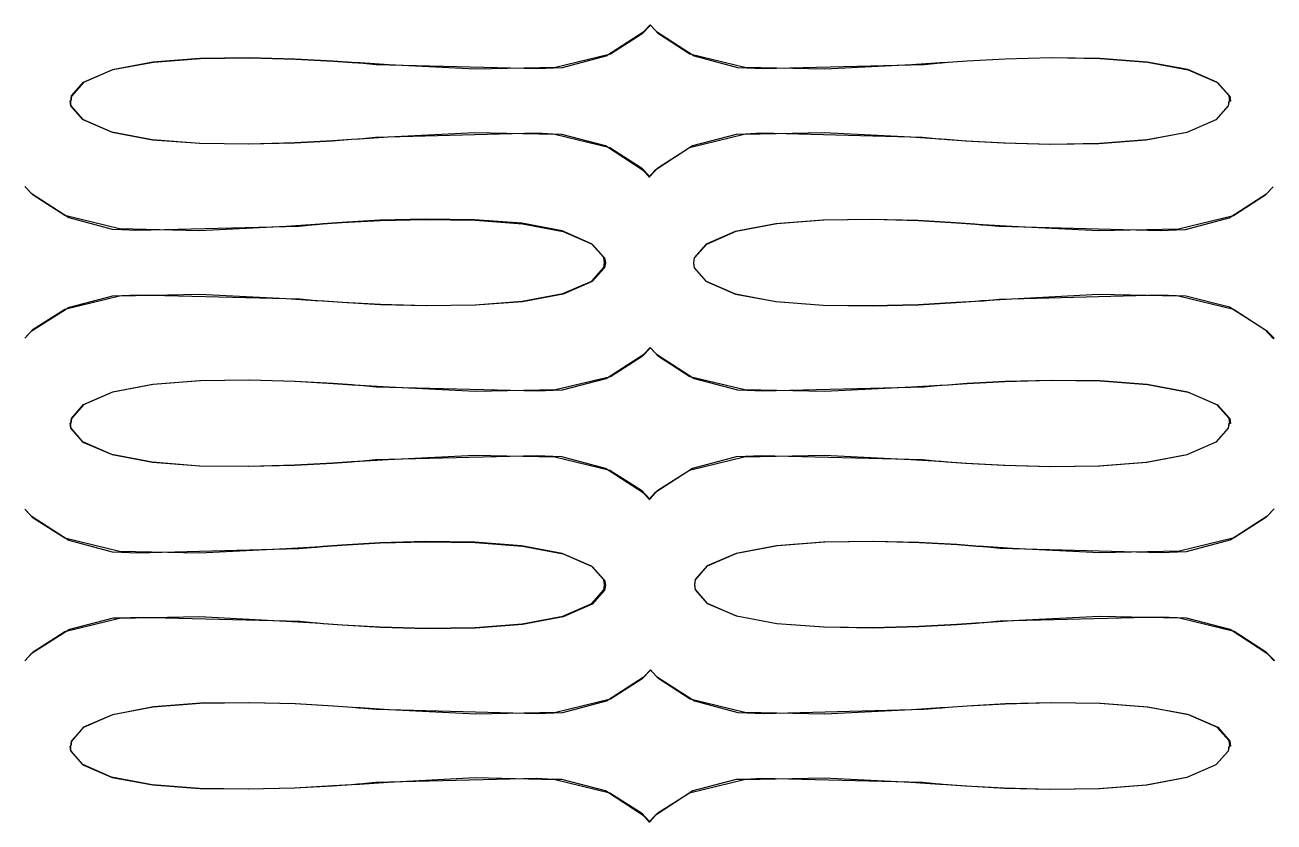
# Model space of a CAD drawing. Extents: x -8.7 to 71.7, y -3.2 to 84.
# Drawn here: x -8.68 to 7.39, y 41.47 to 51.73 of the extents above; entities that cross this region are included whole.
import ezdxf

# ---------------------------------------------------------------- set-up
doc = ezdxf.new("R2010")
doc.units = 0
doc.layers.get('0').update_dxf_attribs({"linetype": 'CONTINUOUS'})

msp = doc.modelspace()

# ---------------------------------------------------------------- linework, layer by layer
at = {"color": 1}
for p, q in [((-1.20303, 51.3306), (-0.71658, 51.6435)), ((-0.740008, 51.6132), (-1.14653, 51.3524)), ((-0.63252, 51.726), (-0.740008, 51.6132)), ((-0.71658, 51.6435), (-0.635275, 51.7289)), ((-0.635275, 51.7289), (-0.55397, 51.6435)), ((-0.527787, 51.6132), (-0.63252, 51.726)), ((-0.55397, 51.6435), (-0.068902, 51.3306)), ((-0.122645, 51.3524), (-0.527787, 51.6132)), ((-6.42719, 51.296), (-7.03351, 51.2491)), ((-7.02663, 51.2505), (-6.4189, 51.296)), ((-5.79603, 51.3059), (-6.42719, 51.296)), ((-6.4189, 51.296), (-5.78915, 51.3045)), ((-5.20485, 51.2907), (-5.79603, 51.3059)), ((-5.78915, 51.3045), (-5.19934, 51.2879)), ((-4.71428, 51.2643), (-5.20485, 51.2907)), ((-5.19934, 51.2879), (-4.71152, 51.2632)), ((-1.14653, 51.3524), (-1.85208, 51.1803)), ((-1.76113, 51.1817), (-1.20303, 51.3306)), ((0.581533, 51.1803), (-0.122645, 51.3524)), ((-0.068902, 51.3306), (0.490583, 51.1817)), ((3.19567, 51.2491), (3.44234, 51.2671)), ((3.44234, 51.2671), (3.93291, 51.2932)), ((3.93291, 51.2879), (3.44372, 51.2618)), ((3.93291, 51.2932), (4.52547, 51.3084)), ((4.52272, 51.3045), (3.93291, 51.2879)), ((5.15112, 51.296), (4.52272, 51.3045)), ((4.52547, 51.3084), (5.15662, 51.2988)), ((5.75881, 51.2505), (5.15112, 51.296)), ((5.15662, 51.2988), (5.76432, 51.2519)), ((-7.55442, 51.1514), (-7.92787, 50.9901)), ((-7.92508, 50.9916), (-7.54888, 51.1542)), ((-7.03351, 51.2491), (-7.55442, 51.1514)), ((-7.54888, 51.1542), (-7.02663, 51.2505)), ((-4.46899, 51.2466), (-4.71428, 51.2643)), ((-4.71152, 51.2632), (-4.46761, 51.2466)), ((-4.3863, 51.2396), (-4.46899, 51.2466)), ((-4.46761, 51.2466), (-4.3863, 51.241)), ((-4.3863, 51.241), (-4.36838, 51.241)), ((-4.36838, 51.2396), (-4.3863, 51.2396)), ((-4.36838, 51.241), (-4.16168, 51.2216)), ((-3.99768, 51.2163), (-4.36838, 51.2396)), ((-4.16168, 51.2216), (-2.08635, 51.1679)), ((-2.88148, 51.1598), (-3.99768, 51.2163)), ((-1.85208, 51.1803), (-2.88148, 51.1598)), ((-2.08635, 51.1679), (-1.87827, 51.1775)), ((-1.87827, 51.1775), (-1.76113, 51.1817)), ((0.490583, 51.1817), (0.609092, 51.1775)), ((1.61093, 51.1598), (0.581533, 51.1803)), ((0.609092, 51.1775), (0.815799, 51.1679)), ((0.815799, 51.1679), (2.88837, 51.2216)), ((2.72576, 51.2163), (1.61093, 51.1598)), ((3.09783, 51.2396), (2.72576, 51.2163)), ((2.88837, 51.2216), (3.09507, 51.241)), ((3.09507, 51.241), (3.11437, 51.241)), ((3.11988, 51.2396), (3.09783, 51.2396)), ((3.11437, 51.241), (3.19567, 51.2491)), ((3.1998, 51.2452), (3.11988, 51.2396)), ((3.44372, 51.2618), (3.1998, 51.2452)), ((6.2811, 51.1542), (5.75881, 51.2505)), ((5.76432, 51.2519), (6.28798, 51.1528)), ((6.65593, 50.9916), (6.2811, 51.1542)), ((6.28798, 51.1528), (6.66418, 50.9901)), ((-8.08221, 50.8152), (-7.92508, 50.9916)), ((-7.92787, 50.9901), (-8.08221, 50.8138)), ((6.8144, 50.8152), (6.65593, 50.9916)), ((6.66418, 50.9901), (6.82128, 50.8138)), ((-8.09046, 50.7488), (-8.08221, 50.8152)), ((-8.08221, 50.8138), (-8.09046, 50.7488)), ((6.82406, 50.7488), (6.8144, 50.8152)), ((6.82128, 50.8138), (6.83094, 50.7488)), ((-8.09046, 50.6885), (-8.09872, 50.7517)), ((-8.09872, 50.7517), (-8.09046, 50.6871)), ((-7.93612, 50.5121), (-8.09046, 50.6885)), ((-8.09046, 50.6871), (-7.93337, 50.5107)), ((6.80339, 50.6871), (6.64489, 50.5093)), ((6.64905, 50.5135), (6.80477, 50.6885)), ((6.81302, 50.7517), (6.80339, 50.6871)), ((6.80477, 50.6885), (6.81302, 50.7517)), ((6.83094, 50.7488), (6.82406, 50.7488)), ((-7.56267, 50.3495), (-7.93612, 50.5121)), ((-7.93337, 50.5107), (-7.55855, 50.3481)), ((6.64489, 50.5093), (6.26869, 50.3439)), ((6.2756, 50.3509), (6.64905, 50.5135)), ((-7.04176, 50.25), (-7.56267, 50.3495)), ((-7.55855, 50.3481), (-7.03626, 50.2514)), ((-2.09462, 50.3343), (-4.16994, 50.2804)), ((-4.00597, 50.2874), (-2.88975, 50.3439)), ((-2.88975, 50.3439), (-1.86035, 50.323)), ((-1.88654, 50.323), (-2.09462, 50.3343)), ((-1.7694, 50.3206), (-1.88654, 50.323)), ((-1.86035, 50.323), (-1.1548, 50.1509)), ((-1.20992, 50.1717), (-1.7694, 50.3206)), ((-0.129536, 50.1509), (0.574643, 50.323)), ((0.47129, 50.3206), (-0.088194, 50.1717)), ((0.589802, 50.323), (0.47129, 50.3206)), ((0.574643, 50.323), (1.60404, 50.3439)), ((0.796505, 50.3343), (0.589802, 50.323)), ((2.87045, 50.2804), (0.796505, 50.3343)), ((1.60404, 50.3439), (2.71887, 50.2874)), ((6.26869, 50.3439), (5.74643, 50.2461)), ((5.75469, 50.2528), (6.2756, 50.3509)), ((-6.43544, 50.2035), (-7.04176, 50.25)), ((-7.03626, 50.2514), (-6.42856, 50.2059)), ((-5.80429, 50.1936), (-6.43544, 50.2035)), ((-6.42856, 50.2059), (-5.79878, 50.1992)), ((-5.2131, 50.2087), (-5.80429, 50.1936)), ((-5.79878, 50.1992), (-5.20898, 50.2158)), ((-4.72253, 50.2348), (-5.2131, 50.2087)), ((-5.20898, 50.2158), (-4.71978, 50.2419)), ((-4.47724, 50.2528), (-4.72253, 50.2348)), ((-4.71978, 50.2419), (-4.47587, 50.2585)), ((-4.39455, 50.2599), (-4.47724, 50.2528)), ((-4.47587, 50.2585), (-4.39455, 50.2627)), ((-4.39455, 50.2627), (-4.37667, 50.2627)), ((-4.37667, 50.2599), (-4.39455, 50.2599)), ((-4.37667, 50.2627), (-4.00597, 50.2874)), ((-4.16994, 50.2804), (-4.37667, 50.2599)), ((-0.724849, 49.8574), (-1.20992, 50.1717)), ((-1.1548, 50.1509), (-0.748273, 49.8905)), ((-0.088194, 50.1717), (-0.573264, 49.8574)), ((-0.534681, 49.8905), (-0.129536, 50.1509)), ((2.71887, 50.2874), (3.09094, 50.2627)), ((3.07716, 50.2599), (2.87045, 50.2804)), ((3.09507, 50.2599), (3.07716, 50.2599)), ((3.09094, 50.2627), (3.10885, 50.2627)), ((3.17638, 50.2528), (3.09507, 50.2599)), ((3.10885, 50.2627), (3.19016, 50.2557)), ((3.42305, 50.2348), (3.17638, 50.2528)), ((3.19016, 50.2557), (3.43683, 50.2377)), ((3.91365, 50.2073), (3.42305, 50.2348)), ((3.43683, 50.2377), (3.9274, 50.2116)), ((4.50617, 50.1908), (3.91365, 50.2073)), ((3.9274, 50.2116), (4.51859, 50.1964)), ((5.13733, 50.1992), (4.50617, 50.1908)), ((4.51859, 50.1964), (5.14837, 50.2059)), ((5.74643, 50.2461), (5.13733, 50.1992)), ((5.14837, 50.2059), (5.75469, 50.2528)), ((-0.748273, 49.8905), (-0.640789, 49.7762)), ((-0.643544, 49.7706), (-0.724849, 49.8574)), ((-0.573264, 49.8574), (-0.653189, 49.7706)), ((-0.640789, 49.7762), (-0.534681, 49.8905)), ((-0.653189, 49.7706), (-0.643544, 49.7706)), ((-8.57278, 49.5363), (-8.6789, 49.6492)), ((-8.6789, 49.6492), (-8.59758, 49.5639)), ((-8.59758, 49.5639), (-8.11389, 49.2495)), ((-8.16762, 49.2746), (-8.57278, 49.5363)), ((6.8144, 49.2471), (7.30084, 49.561)), ((7.27467, 49.5335), (6.86954, 49.2732)), ((7.38216, 49.6464), (7.27467, 49.5335)), ((7.30084, 49.561), (7.38216, 49.6464)), ((-7.46206, 49.1024), (-8.16762, 49.2746)), ((-8.11389, 49.2495), (-7.55579, 49.0996)), ((-4.84794, 49.167), (-4.60266, 49.185)), ((-4.60266, 49.185), (-4.84657, 49.167)), ((-4.11346, 49.2139), (-4.60266, 49.185)), ((-4.60266, 49.185), (-4.11067, 49.2111)), ((-3.52364, 49.2305), (-4.11346, 49.2139)), ((-4.11067, 49.2111), (-3.51951, 49.2263)), ((-2.89526, 49.222), (-3.52364, 49.2305)), ((-3.51951, 49.2263), (-2.88699, 49.2167)), ((-2.28755, 49.1755), (-2.89526, 49.222)), ((-2.88699, 49.2167), (-2.27928, 49.1698)), ((1.58612, 49.2153), (0.979784, 49.1684)), ((0.993567, 49.1726), (1.5999, 49.2196)), ((2.21726, 49.2248), (1.58612, 49.2153)), ((1.5999, 49.2196), (2.22966, 49.2277)), ((2.80844, 49.2097), (2.21726, 49.2248)), ((2.22966, 49.2277), (2.81947, 49.2111)), ((3.29902, 49.1836), (2.80844, 49.2097)), ((2.81947, 49.2111), (3.30729, 49.1836)), ((3.54432, 49.1642), (3.29902, 49.1836)), ((3.30729, 49.1836), (3.5512, 49.1642)), ((6.86954, 49.2732), (6.16398, 49.0996)), ((6.25493, 49.0968), (6.8144, 49.2471)), ((-7.55579, 49.0996), (-7.43726, 49.0954)), ((-6.43269, 49.0802), (-7.46206, 49.1024)), ((-7.43726, 49.0954), (-7.23057, 49.0873)), ((-7.23057, 49.0873), (-5.15525, 49.1395)), ((-5.31647, 49.1352), (-6.43269, 49.0802)), ((-4.94439, 49.1589), (-5.31647, 49.1352)), ((-5.15525, 49.1395), (-4.94714, 49.1589)), ((-4.94714, 49.1589), (-4.92926, 49.1589)), ((-4.92647, 49.1589), (-4.94439, 49.1589)), ((-4.92926, 49.1589), (-4.84794, 49.167)), ((-4.84657, 49.167), (-4.92647, 49.1589)), ((-1.76527, 49.0774), (-2.28755, 49.1755)), ((-2.27928, 49.1698), (-1.75562, 49.0707)), ((-1.39044, 48.9133), (-1.76527, 49.0774)), ((-1.75562, 49.0707), (-1.37942, 48.9081)), ((0.458886, 49.0707), (0.085439, 48.9081)), ((0.095085, 48.9081), (0.469911, 49.0732)), ((0.979784, 49.1684), (0.458886, 49.0707)), ((0.469911, 49.0732), (0.993567, 49.1726)), ((3.62701, 49.1575), (3.54432, 49.1642)), ((3.5512, 49.1642), (3.63252, 49.1575)), ((3.64628, 49.1575), (3.62701, 49.1575)), ((3.63252, 49.1575), (3.65181, 49.1575)), ((4.01697, 49.1338), (3.64628, 49.1575)), ((3.65181, 49.1575), (3.85713, 49.1381)), ((3.85713, 49.1381), (5.9297, 49.0844)), ((5.13457, 49.0788), (4.01697, 49.1338)), ((6.16398, 49.0996), (5.13457, 49.0788)), ((5.9297, 49.0844), (6.13777, 49.0926)), ((6.13777, 49.0926), (6.25493, 49.0968)), ((-1.23197, 48.7355), (-1.39044, 48.9133)), ((-1.37942, 48.9081), (-1.22094, 48.7317)), ((0.085439, 48.9081), (-0.068902, 48.7317)), ((-0.06339, 48.7303), (0.095085, 48.9081)), ((-1.22232, 48.6696), (-1.23197, 48.7355)), ((-1.22094, 48.7317), (-1.21129, 48.6668)), ((-0.068902, 48.7317), (-0.07717, 48.6668)), ((-0.071658, 48.6639), (-0.06339, 48.7303)), ((-1.38631, 48.4311), (-1.23059, 48.6061)), ((-1.22094, 48.6022), (-1.37942, 48.4258)), ((-1.23059, 48.6061), (-1.22232, 48.6696)), ((-1.21129, 48.6668), (-1.22094, 48.6022)), ((-0.07717, 48.6668), (-0.068902, 48.6022)), ((-0.06339, 48.6008), (-0.071658, 48.6639)), ((-0.068902, 48.6022), (0.088194, 48.4258)), ((0.089572, 48.4258), (-0.06339, 48.6008)), ((-1.75975, 48.2699), (-1.38631, 48.4311)), ((-1.37942, 48.4258), (-1.75424, 48.2632)), ((0.088194, 48.4258), (0.463021, 48.2646)), ((0.463021, 48.2632), (0.089572, 48.4258)), ((-8.16762, 48.0716), (-7.46206, 48.2438)), ((-7.55304, 48.2395), (-8.11114, 48.0935)), ((-7.43451, 48.241), (-7.55304, 48.2395)), ((-7.46206, 48.2438), (-6.43269, 48.2646)), ((-7.22644, 48.2519), (-7.43451, 48.241)), ((-5.14283, 48.1983), (-7.22644, 48.2519)), ((-6.43269, 48.2646), (-5.31647, 48.2078)), ((-2.28065, 48.1722), (-1.75975, 48.2699)), ((-1.75424, 48.2632), (-2.2779, 48.1665)), ((0.463021, 48.2646), (0.985298, 48.1679)), ((0.983918, 48.1651), (0.463021, 48.2632)), ((5.9297, 48.2505), (3.85713, 48.1954)), ((4.01697, 48.2053), (5.13457, 48.2618)), ((5.13457, 48.2618), (6.16398, 48.241)), ((6.13777, 48.241), (5.9297, 48.2505)), ((6.2563, 48.2395), (6.13777, 48.241)), ((6.16398, 48.241), (6.86954, 48.0688)), ((6.81852, 48.0949), (6.2563, 48.2395)), ((-8.11114, 48.0935), (-8.59758, 47.782)), ((-8.57278, 47.8109), (-8.16762, 48.0716)), ((-5.31647, 48.2078), (-4.94439, 48.1831)), ((-4.93476, 48.1774), (-5.14283, 48.1983)), ((-4.94439, 48.1831), (-4.92647, 48.1831)), ((-4.91546, 48.1774), (-4.93476, 48.1774)), ((-4.92647, 48.1831), (-4.84519, 48.1764)), ((-4.83552, 48.1736), (-4.91546, 48.1774)), ((-4.84519, 48.1764), (-4.59853, 48.1584)), ((-4.59161, 48.157), (-4.83552, 48.1736)), ((-4.59853, 48.1584), (-4.10792, 48.1323)), ((-4.10379, 48.1309), (-4.59161, 48.157)), ((-4.10792, 48.1323), (-3.51675, 48.1171)), ((-3.514, 48.1143), (-4.10379, 48.1309)), ((-3.51675, 48.1171), (-2.88699, 48.1252)), ((-2.88423, 48.121), (-3.514, 48.1143)), ((-2.88699, 48.1252), (-2.28065, 48.1722)), ((-2.2779, 48.1665), (-2.88423, 48.121)), ((1.59026, 48.1182), (0.983918, 48.1651)), ((0.985298, 48.1679), (1.59301, 48.1224)), ((2.22002, 48.1087), (1.59026, 48.1182)), ((1.59301, 48.1224), (2.22278, 48.1157)), ((2.81258, 48.1238), (2.22002, 48.1087)), ((2.22278, 48.1157), (2.81258, 48.1323)), ((2.81258, 48.1323), (3.30178, 48.1584)), ((3.30316, 48.1499), (2.81258, 48.1238)), ((3.30178, 48.1584), (3.5457, 48.175)), ((3.54983, 48.1679), (3.30316, 48.1499)), ((3.5457, 48.175), (3.62701, 48.1803)), ((3.63252, 48.175), (3.54983, 48.1679)), ((3.62701, 48.1803), (3.64628, 48.1803)), ((3.65181, 48.175), (3.63252, 48.175)), ((3.64628, 48.1803), (4.01697, 48.2053)), ((3.85713, 48.1954), (3.65181, 48.175)), ((7.30913, 47.782), (6.81852, 48.0949)), ((6.86954, 48.0688), (7.27467, 47.8084)), ((-8.6789, 47.6966), (-8.57278, 47.8109)), ((-8.59758, 47.782), (-8.6789, 47.6966)), ((7.27467, 47.8084), (7.38216, 47.6938)), ((7.39179, 47.6966), (7.30913, 47.782)), ((-0.63252, 47.5738), (-0.740008, 47.461)), ((-0.71658, 47.4927), (-0.635275, 47.5767)), ((-0.635275, 47.5767), (-0.55397, 47.4927)), ((-0.527787, 47.461), (-0.63252, 47.5738)), ((7.38216, 47.6938), (7.39179, 47.6966)), ((-1.20303, 47.1784), (-0.71658, 47.4927)), ((-0.740008, 47.461), (-1.14653, 47.2006)), ((-0.55397, 47.4927), (-0.068902, 47.1784)), ((-0.122645, 47.2006), (-0.527787, 47.461)), ((-7.03351, 47.0987), (-7.55442, 47.0006)), ((-7.55026, 47.0048), (-7.028, 47.1039)), ((-6.42719, 47.1456), (-7.03351, 47.0987)), ((-7.028, 47.1039), (-6.42027, 47.1509)), ((-5.79603, 47.1551), (-6.42719, 47.1456)), ((-6.42027, 47.1509), (-5.79053, 47.1593)), ((-5.20485, 47.1399), (-5.79603, 47.1551)), ((-5.79053, 47.1593), (-5.20072, 47.1428)), ((-4.71428, 47.1124), (-5.20485, 47.1399)), ((-5.20072, 47.1428), (-4.71152, 47.1152)), ((-4.46899, 47.0944), (-4.71428, 47.1124)), ((-4.71152, 47.1152), (-4.46761, 47.0972)), ((-4.3863, 47.0877), (-4.46899, 47.0944)), ((-4.46761, 47.0972), (-4.3863, 47.0902)), ((-4.3863, 47.0902), (-4.36838, 47.0902)), ((-4.36838, 47.0877), (-4.3863, 47.0877)), ((-4.36838, 47.0902), (-4.16168, 47.0711)), ((-3.99768, 47.0641), (-4.36838, 47.0877)), ((-1.14653, 47.2006), (-1.85208, 47.0299)), ((-1.76113, 47.0299), (-1.20303, 47.1784)), ((0.581533, 47.0299), (-0.122645, 47.2006)), ((-0.068902, 47.1784), (0.490583, 47.0299)), ((3.09783, 47.0877), (2.72576, 47.0641)), ((2.88837, 47.0711), (3.09507, 47.0902)), ((3.09507, 47.0902), (3.11437, 47.0902)), ((3.11988, 47.0877), (3.09783, 47.0877)), ((3.11437, 47.0902), (3.19567, 47.0972)), ((3.1998, 47.093), (3.11988, 47.0877)), ((3.19567, 47.0972), (3.44234, 47.1166)), ((3.44372, 47.1096), (3.1998, 47.093)), ((3.44234, 47.1166), (3.93291, 47.1428)), ((3.93291, 47.1357), (3.44372, 47.1096)), ((3.93291, 47.1428), (4.52547, 47.1579)), ((4.52272, 47.1523), (3.93291, 47.1357)), ((5.15112, 47.1456), (4.52272, 47.1523)), ((4.52547, 47.1579), (5.15662, 47.148)), ((5.75881, 47.1001), (5.15112, 47.1456)), ((5.15662, 47.148), (5.76432, 47.1015)), ((6.2811, 47.0034), (5.75881, 47.1001)), ((5.76432, 47.1015), (6.28798, 47.002)), ((-7.55442, 47.0006), (-7.92787, 46.8383)), ((-7.92508, 46.8422), (-7.55026, 47.0048)), ((-4.16168, 47.0711), (-2.08635, 47.0172)), ((-2.88148, 47.009), (-3.99768, 47.0641)), ((-1.85208, 47.0299), (-2.88148, 47.009)), ((-2.08635, 47.0172), (-1.87827, 47.027)), ((-1.87827, 47.027), (-1.76113, 47.0299)), ((0.490583, 47.0299), (0.609092, 47.027)), ((1.61093, 47.009), (0.581533, 47.0299)), ((0.609092, 47.027), (0.815799, 47.0172)), ((0.815799, 47.0172), (2.88837, 47.0711)), ((2.72576, 47.0641), (1.61093, 47.009)), ((6.65593, 46.8408), (6.2811, 47.0034)), ((6.28798, 47.002), (6.66418, 46.8394)), ((-8.08221, 46.6644), (-7.92508, 46.8422)), ((-7.92787, 46.8383), (-8.08221, 46.663)), ((6.8144, 46.6644), (6.65593, 46.8408)), ((6.66418, 46.8394), (6.82128, 46.663)), ((-8.09046, 46.5984), (-8.08221, 46.6644)), ((-8.08221, 46.663), (-8.09046, 46.5984)), ((6.82406, 46.5984), (6.8144, 46.6644)), ((6.82128, 46.663), (6.83094, 46.5984)), ((-8.09046, 46.5377), (-8.09872, 46.6012)), ((-8.09872, 46.6012), (-8.09046, 46.5363)), ((-7.93612, 46.3613), (-8.09046, 46.5377)), ((-8.09046, 46.5363), (-7.93337, 46.3599)), ((6.80339, 46.5363), (6.64489, 46.3585)), ((6.64905, 46.3628), (6.80477, 46.5377)), ((6.81302, 46.6012), (6.80339, 46.5363)), ((6.80477, 46.5377), (6.81302, 46.6012)), ((6.83094, 46.5984), (6.82406, 46.5984)), ((-7.56267, 46.1987), (-7.93612, 46.3613)), ((-7.93337, 46.3599), (-7.55855, 46.1973)), ((6.64489, 46.3585), (6.26869, 46.1945)), ((6.2756, 46.2001), (6.64905, 46.3628)), ((-7.04176, 46.0996), (-7.56267, 46.1987)), ((-7.55855, 46.1973), (-7.03626, 46.101)), ((-4.37667, 46.1119), (-4.00597, 46.1366)), ((-4.16994, 46.1299), (-4.37667, 46.1091)), ((-2.09462, 46.1821), (-4.16994, 46.1299)), ((-4.00597, 46.1366), (-2.88975, 46.192)), ((-2.88975, 46.192), (-1.86035, 46.1712)), ((-1.88654, 46.1726), (-2.09462, 46.1821)), ((-1.7694, 46.1698), (-1.88654, 46.1726)), ((-1.86035, 46.1712), (-1.1548, 45.999)), ((-1.20992, 46.0209), (-1.7694, 46.1698)), ((-0.129536, 45.999), (0.574643, 46.1712)), ((0.47129, 46.1698), (-0.088194, 46.0209)), ((0.589802, 46.1726), (0.47129, 46.1698)), ((0.574643, 46.1712), (1.60404, 46.192)), ((0.796505, 46.1821), (0.589802, 46.1726)), ((2.87045, 46.1299), (0.796505, 46.1821)), ((1.60404, 46.192), (2.71887, 46.1366)), ((2.71887, 46.1366), (3.09094, 46.1119)), ((3.07716, 46.1091), (2.87045, 46.1299)), ((6.26869, 46.1945), (5.74643, 46.0954)), ((5.75469, 46.1024), (6.2756, 46.2001)), ((-6.43544, 46.0513), (-7.04176, 46.0996)), ((-7.03626, 46.101), (-6.42856, 46.0555)), ((-5.80429, 46.0431), (-6.43544, 46.0513)), ((-6.42856, 46.0555), (-5.79878, 46.0484)), ((-5.2131, 46.0583), (-5.80429, 46.0431)), ((-5.79878, 46.0484), (-5.20898, 46.065)), ((-4.72253, 46.0844), (-5.2131, 46.0583)), ((-5.20898, 46.065), (-4.71978, 46.0911)), ((-4.47724, 46.1024), (-4.72253, 46.0844)), ((-4.71978, 46.0911), (-4.47587, 46.1077)), ((-4.39455, 46.1091), (-4.47724, 46.1024)), ((-4.47587, 46.1077), (-4.39455, 46.1119)), ((-4.39455, 46.1119), (-4.37667, 46.1119)), ((-4.37667, 46.1091), (-4.39455, 46.1091)), ((-0.724849, 45.7055), (-1.20992, 46.0209)), ((-1.1548, 45.999), (-0.748273, 45.7383)), ((-0.088194, 46.0209), (-0.573264, 45.7055)), ((-0.534681, 45.7383), (-0.129536, 45.999)), ((3.09507, 46.1091), (3.07716, 46.1091)), ((3.09094, 46.1119), (3.10885, 46.1119)), ((3.17638, 46.1024), (3.09507, 46.1091)), ((3.10885, 46.1119), (3.19016, 46.1049)), ((3.42305, 46.0844), (3.17638, 46.1024)), ((3.19016, 46.1049), (3.43683, 46.0872)), ((3.91365, 46.0569), (3.42305, 46.0844)), ((3.43683, 46.0872), (3.9274, 46.0608)), ((4.50617, 46.0403), (3.91365, 46.0569)), ((3.9274, 46.0608), (4.51859, 46.0446)), ((5.13733, 46.0484), (4.50617, 46.0403)), ((4.51859, 46.0446), (5.14837, 46.0541)), ((5.74643, 46.0954), (5.13733, 46.0484)), ((5.14837, 46.0541), (5.75469, 46.1024)), ((-0.748273, 45.7383), (-0.640789, 45.624)), ((-0.643544, 45.6188), (-0.724849, 45.7055)), ((-0.573264, 45.7055), (-0.653189, 45.6188)), ((-0.640789, 45.624), (-0.534681, 45.7383)), ((-8.57278, 45.3817), (-8.6789, 45.4946)), ((-8.6789, 45.4946), (-8.59758, 45.4106)), ((-0.653189, 45.6188), (-0.643544, 45.6188)), ((7.39179, 45.5002), (7.28567, 45.387)), ((7.31051, 45.4145), (7.39179, 45.5002)), ((-8.59758, 45.4106), (-8.11389, 45.0963)), ((-8.16762, 45.121), (-8.57278, 45.3817)), ((6.82544, 45.1005), (7.31051, 45.4145)), ((7.28567, 45.387), (6.87917, 45.1266)), ((-7.46206, 44.9488), (-8.16762, 45.121)), ((-8.11389, 45.0963), (-7.55579, 44.946)), ((-4.94439, 45.0081), (-5.31647, 44.9848)), ((-5.15525, 44.9873), (-4.94714, 45.0081)), ((-4.94714, 45.0081), (-4.92926, 45.0081)), ((-4.92647, 45.0081), (-4.94439, 45.0081)), ((-4.92926, 45.0081), (-4.84794, 45.0151)), ((-4.84657, 45.0151), (-4.92647, 45.0081)), ((-4.84794, 45.0151), (-4.60128, 45.0342)), ((-4.60266, 45.0342), (-4.84657, 45.0151)), ((-4.11484, 45.0617), (-4.60266, 45.0342)), ((-4.60128, 45.0342), (-4.11067, 45.0603)), ((-3.52502, 45.0783), (-4.11484, 45.0617)), ((-4.11067, 45.0603), (-3.51813, 45.0755)), ((-2.89526, 45.0702), (-3.52502, 45.0783)), ((-3.51813, 45.0755), (-2.88699, 45.066)), ((-2.28892, 45.0247), (-2.89526, 45.0702)), ((-2.88699, 45.066), (-2.2779, 45.019)), ((-1.76527, 44.9255), (-2.28892, 45.0247)), ((-2.2779, 45.019), (-1.75562, 44.9199)), ((0.990808, 45.0247), (0.469911, 44.927)), ((0.480935, 44.9294), (1.00321, 45.0289)), ((1.59714, 45.0716), (0.990808, 45.0247)), ((1.00321, 45.0289), (1.61093, 45.0755)), ((2.22829, 45.0811), (1.59714, 45.0716)), ((1.61093, 45.0755), (2.24069, 45.0839)), ((2.81947, 45.066), (2.22829, 45.0811)), ((2.24069, 45.0839), (2.83049, 45.0674)), ((3.31005, 45.0398), (2.81947, 45.066)), ((2.83049, 45.0674), (3.31832, 45.0398)), ((3.55533, 45.0204), (3.31005, 45.0398)), ((3.31832, 45.0398), (3.56224, 45.0204)), ((3.63802, 45.0137), (3.55533, 45.0204)), ((3.56224, 45.0204), (3.64352, 45.0137)), ((3.65594, 45.0137), (3.63802, 45.0137)), ((3.64352, 45.0137), (3.66145, 45.0137)), ((4.02664, 44.9901), (3.65594, 45.0137)), ((3.66145, 45.0137), (3.86814, 44.9929)), ((6.87917, 45.1266), (6.17499, 44.9531)), ((6.26593, 44.9516), (6.82544, 45.1005)), ((-7.55579, 44.946), (-7.43726, 44.9421)), ((-6.43269, 44.928), (-7.46206, 44.9488)), ((-7.43726, 44.9421), (-7.23057, 44.9322)), ((-7.23057, 44.9322), (-5.15525, 44.9873)), ((-5.31647, 44.9848), (-6.43269, 44.928)), ((-1.39044, 44.7629), (-1.76527, 44.9255)), ((-1.75562, 44.9199), (-1.37942, 44.7573)), ((0.469911, 44.927), (0.096463, 44.7643)), ((0.104731, 44.7657), (0.480935, 44.9294)), ((3.86814, 44.9929), (5.94071, 44.9379)), ((5.14421, 44.9322), (4.02664, 44.9901)), ((6.17499, 44.9531), (5.14421, 44.9322)), ((5.94071, 44.9379), (6.14881, 44.9474)), ((6.14881, 44.9474), (6.26593, 44.9516)), ((-1.23197, 44.5851), (-1.39044, 44.7629)), ((-1.37942, 44.7573), (-1.22094, 44.5809)), ((0.096463, 44.7643), (-0.057878, 44.5893)), ((-0.052366, 44.5879), (0.104731, 44.7657)), ((-1.22232, 44.5188), (-1.23197, 44.5851)), ((-1.23059, 44.4556), (-1.22232, 44.5188)), ((-1.22094, 44.5809), (-1.21129, 44.5163)), ((-1.21129, 44.5163), (-1.22094, 44.4514)), ((-0.057878, 44.5893), (-0.066146, 44.5244)), ((-0.066146, 44.5244), (-0.057878, 44.4595)), ((-0.060634, 44.5216), (-0.052366, 44.5879)), ((-0.052366, 44.4581), (-0.060634, 44.5216)), ((-1.38631, 44.2807), (-1.23059, 44.4556)), ((-1.22094, 44.4514), (-1.37942, 44.2736)), ((-0.057878, 44.4595), (0.099219, 44.2831)), ((0.100597, 44.2817), (-0.052366, 44.4581)), ((-1.75975, 44.118), (-1.38631, 44.2807)), ((-1.37942, 44.2736), (-1.75424, 44.1096)), ((0.099219, 44.2831), (0.474045, 44.1219)), ((0.474045, 44.1194), (0.100597, 44.2817)), ((-8.16762, 43.9194), (-7.46206, 44.0916)), ((-7.54338, 44.0916), (-8.10701, 43.9455)), ((-7.42488, 44.093), (-7.54338, 44.0916)), ((-7.46206, 44.0916), (-6.43269, 44.1138)), ((-7.21815, 44.1029), (-7.42488, 44.093)), ((-5.14145, 44.0475), (-7.21815, 44.1029)), ((-6.43269, 44.1138), (-5.31647, 44.0559)), ((-5.31647, 44.0559), (-4.94439, 44.0313)), ((-4.93476, 44.027), (-5.14145, 44.0475)), ((-2.28065, 44.0214), (-1.75975, 44.118)), ((-1.75424, 44.1096), (-2.2779, 44.0119)), ((0.474045, 44.1219), (0.996322, 44.0256)), ((0.994943, 44.0214), (0.474045, 44.1194)), ((3.55671, 44.0313), (3.63802, 44.0365)), ((3.63802, 44.0365), (3.65594, 44.0365)), ((3.65594, 44.0365), (4.02664, 44.0612)), ((3.86814, 44.0517), (3.66145, 44.0313)), ((5.94071, 44.1067), (3.86814, 44.0517)), ((4.02664, 44.0612), (5.14421, 44.1194)), ((5.14421, 44.1194), (6.17499, 44.0972)), ((6.14881, 44.0972), (5.94071, 44.1067)), ((6.26593, 44.0944), (6.14881, 44.0972)), ((6.17499, 44.0972), (6.87917, 43.9251)), ((6.82544, 43.9455), (6.26593, 44.0944)), ((-8.10701, 43.9455), (-8.59758, 43.6316)), ((-8.57278, 43.6591), (-8.16762, 43.9194)), ((-4.94439, 44.0313), (-4.92647, 44.0313)), ((-4.91546, 44.027), (-4.93476, 44.027)), ((-4.92647, 44.0313), (-4.84519, 44.0242)), ((-4.83552, 44.02), (-4.91546, 44.027)), ((-4.84519, 44.0242), (-4.5999, 44.0062)), ((-4.59161, 44.002), (-4.83552, 44.02)), ((-4.5999, 44.0062), (-4.1093, 43.9801)), ((-4.10379, 43.973), (-4.59161, 44.002)), ((-4.1093, 43.9801), (-3.51813, 43.9649)), ((-3.514, 43.9568), (-4.10379, 43.973)), ((-3.51813, 43.9649), (-2.88699, 43.973)), ((-2.88423, 43.9649), (-3.514, 43.9568)), ((-2.88699, 43.973), (-2.28065, 44.0214)), ((-2.2779, 44.0119), (-2.88423, 43.9649)), ((1.60128, 43.9745), (0.994943, 44.0214)), ((0.996322, 44.0256), (1.60404, 43.9801)), ((2.23104, 43.9649), (1.60128, 43.9745)), ((1.60404, 43.9801), (2.2338, 43.973)), ((2.8236, 43.9801), (2.23104, 43.9649)), ((2.2338, 43.973), (2.8236, 43.9882)), ((2.8236, 43.9882), (3.31281, 44.0147)), ((3.31418, 44.0062), (2.8236, 43.9801)), ((3.31281, 44.0147), (3.55671, 44.0313)), ((3.56087, 44.0242), (3.31418, 44.0062)), ((3.64352, 44.0313), (3.56087, 44.0242)), ((3.66145, 44.0313), (3.64352, 44.0313)), ((7.31051, 43.6301), (6.82544, 43.9455)), ((6.87917, 43.9251), (7.2843, 43.6644)), ((-8.6789, 43.5448), (-8.57278, 43.6591)), ((-8.59758, 43.6316), (-8.6789, 43.5448)), ((7.2843, 43.6644), (7.39179, 43.5501)), ((7.39179, 43.5448), (7.31051, 43.6301)), ((-0.629765, 43.4234), (-0.737249, 43.3105)), ((-0.713825, 43.3433), (-0.63252, 43.4287)), ((-0.63252, 43.4287), (-0.552595, 43.3433)), ((-0.525032, 43.3105), (-0.629765, 43.4234)), ((7.39179, 43.5501), (7.39179, 43.5448)), ((-1.19889, 43.028), (-0.713825, 43.3433)), ((-0.737249, 43.3105), (-1.14377, 43.0498)), ((-0.552595, 43.3433), (-0.066146, 43.028)), ((-0.119889, 43.0498), (-0.525032, 43.3105)), ((-7.03076, 42.9465), (-7.55167, 42.8487)), ((-7.5475, 42.8544), (-7.02525, 42.9535)), ((-6.4244, 42.9934), (-7.03076, 42.9465)), ((-7.02525, 42.9535), (-6.41752, 43.0004)), ((-5.79328, 43.0029), (-6.4244, 42.9934)), ((-6.41752, 43.0004), (-5.78778, 43.0086)), ((-5.2021, 42.9877), (-5.79328, 43.0029)), ((-5.78778, 43.0086), (-5.19797, 42.9934)), ((-4.71152, 42.9616), (-5.2021, 42.9877)), ((-5.19797, 42.9934), (-4.70877, 42.9659)), ((-4.46624, 42.9436), (-4.71152, 42.9616)), ((-4.70877, 42.9659), (-4.46486, 42.9465)), ((-4.38355, 42.9369), (-4.46624, 42.9436)), ((-4.46486, 42.9465), (-4.38355, 42.9398)), ((-4.38355, 42.9398), (-4.36563, 42.9398)), ((-4.36563, 42.9369), (-4.38355, 42.9369)), ((-4.36563, 42.9398), (-4.15893, 42.9189)), ((-3.99493, 42.9137), (-4.36563, 42.9369)), ((-4.15893, 42.9189), (-2.08359, 42.8653)), ((-2.87872, 42.8569), (-3.99493, 42.9137)), ((-1.14377, 43.0498), (-1.84933, 42.8777)), ((-1.75838, 42.8777), (-1.19889, 43.028)), ((0.584288, 42.8777), (-0.119889, 43.0498)), ((-0.066146, 43.028), (0.493339, 42.8777)), ((0.818554, 42.8653), (2.89112, 42.9189)), ((2.72852, 42.9137), (1.61368, 42.8569)), ((3.10058, 42.9369), (2.72852, 42.9137)), ((2.89112, 42.9189), (3.09783, 42.9398)), ((3.09783, 42.9398), (3.11712, 42.9398)), ((3.11988, 42.9369), (3.10058, 42.9369)), ((3.11712, 42.9398), (3.19843, 42.9465)), ((3.1998, 42.9426), (3.11988, 42.9369)), ((3.19843, 42.9465), (3.4451, 42.9659)), ((3.44372, 42.9588), (3.1998, 42.9426)), ((3.93291, 42.9853), (3.44372, 42.9588)), ((3.4451, 42.9659), (3.93569, 42.992)), ((4.52272, 43.0018), (3.93291, 42.9853)), ((3.93569, 42.992), (4.52822, 43.0071)), ((5.15112, 42.9934), (4.52272, 43.0018)), ((4.52822, 43.0071), (5.15938, 42.9976)), ((5.75881, 42.9479), (5.15112, 42.9934)), ((5.15938, 42.9976), (5.76711, 42.9493)), ((6.2811, 42.8516), (5.75881, 42.9479)), ((5.76711, 42.9493), (6.29073, 42.8516)), ((-7.55167, 42.8487), (-7.92508, 42.6875)), ((-7.92233, 42.6903), (-7.5475, 42.8544)), ((-1.84933, 42.8777), (-2.87872, 42.8569)), ((-2.08359, 42.8653), (-1.87551, 42.8748)), ((-1.87551, 42.8748), (-1.75838, 42.8777)), ((0.493339, 42.8777), (0.611851, 42.8748)), ((1.61368, 42.8569), (0.584288, 42.8777)), ((0.611851, 42.8748), (0.818554, 42.8653)), ((6.65593, 42.6889), (6.2811, 42.8516)), ((6.29073, 42.8516), (6.66694, 42.6875)), ((-8.07942, 42.5125), (-7.92233, 42.6903)), ((-7.92508, 42.6875), (-8.07942, 42.5111)), ((6.8144, 42.5125), (6.65593, 42.6889)), ((6.66694, 42.6875), (6.82406, 42.5111)), ((-8.09046, 42.3831), (-8.09872, 42.4462)), ((-8.09872, 42.4462), (-8.09046, 42.3817)), ((-8.08771, 42.4462), (-8.07942, 42.5125)), ((-8.07942, 42.5111), (-8.08771, 42.4462)), ((6.81302, 42.4462), (6.80339, 42.3817)), ((6.80477, 42.3831), (6.81302, 42.4462)), ((6.82406, 42.4462), (6.8144, 42.5125)), ((6.82406, 42.5111), (6.83369, 42.4462)), ((6.83369, 42.4462), (6.82406, 42.4462)), ((-7.93612, 42.2067), (-8.09046, 42.3831)), ((-8.09046, 42.3817), (-7.93337, 42.2053)), ((6.80339, 42.3817), (6.64489, 42.2039)), ((6.64905, 42.2081), (6.80477, 42.3831)), ((-7.56405, 42.0441), (-7.93612, 42.2067)), ((-7.93337, 42.2053), (-7.55855, 42.0426)), ((6.64489, 42.2039), (6.26869, 42.0398)), ((6.2756, 42.0455), (6.64905, 42.2081)), ((-7.04314, 41.946), (-7.56405, 42.0441)), ((-7.55855, 42.0426), (-7.03626, 41.946)), ((-6.43544, 41.8994), (-7.04314, 41.946)), ((-7.03626, 41.946), (-6.42856, 41.9005)), ((-4.47724, 41.9488), (-4.72253, 41.9308)), ((-4.71978, 41.9365), (-4.47587, 41.953)), ((-4.39455, 41.9545), (-4.47724, 41.9488)), ((-4.47587, 41.953), (-4.39455, 41.9573)), ((-4.39455, 41.9573), (-4.37667, 41.9573)), ((-4.37667, 41.9545), (-4.39455, 41.9545)), ((-4.37667, 41.9573), (-4.00597, 41.982)), ((-4.16994, 41.9749), (-4.37667, 41.9545)), ((-2.09462, 42.0289), (-4.16994, 41.9749)), ((-4.00597, 41.982), (-2.88837, 42.0398)), ((-2.88837, 42.0398), (-1.85897, 42.0176)), ((-1.88654, 42.0176), (-2.09462, 42.0289)), ((-1.7694, 42.0151), (-1.88654, 42.0176)), ((-1.85897, 42.0176), (-1.1548, 41.8454)), ((-1.21129, 41.8677), (-1.7694, 42.0151)), ((-0.129536, 41.8454), (0.576019, 42.0176)), ((0.47129, 42.0151), (-0.086817, 41.8677)), ((0.589802, 42.0176), (0.47129, 42.0151)), ((0.576019, 42.0176), (1.60404, 42.0384)), ((0.796505, 42.0289), (0.589802, 42.0176)), ((2.87045, 41.9749), (0.796505, 42.0289)), ((1.60404, 42.0384), (2.71887, 41.982)), ((2.71887, 41.982), (3.09094, 41.9573)), ((3.07716, 41.9545), (2.87045, 41.9749)), ((3.09507, 41.9545), (3.07716, 41.9545)), ((3.09094, 41.9573), (3.10885, 41.9573)), ((3.17638, 41.9474), (3.09507, 41.9545)), ((3.10885, 41.9573), (3.19016, 41.9502)), ((3.42305, 41.9294), (3.17638, 41.9474)), ((3.19016, 41.9502), (3.43683, 41.9322)), ((5.14837, 41.9005), (5.75469, 41.9474)), ((6.26869, 42.0398), (5.74643, 41.9407)), ((5.75469, 41.9474), (6.2756, 42.0455)), ((-5.80566, 41.8895), (-6.43544, 41.8994)), ((-6.42856, 41.9005), (-5.79878, 41.8938)), ((-5.2131, 41.9047), (-5.80566, 41.8895)), ((-5.79878, 41.8938), (-5.20898, 41.9104)), ((-4.72253, 41.9308), (-5.2131, 41.9047)), ((-5.20898, 41.9104), (-4.71978, 41.9365)), ((-0.724849, 41.5533), (-1.21129, 41.8677)), ((-1.1548, 41.8454), (-0.748273, 41.5851)), ((-0.086817, 41.8677), (-0.571885, 41.5533)), ((-0.534681, 41.5851), (-0.129536, 41.8454)), ((3.91365, 41.9019), (3.42305, 41.9294)), ((3.43683, 41.9322), (3.9274, 41.9061)), ((4.50617, 41.8853), (3.91365, 41.9019)), ((3.9274, 41.9061), (4.51859, 41.891)), ((5.13733, 41.8938), (4.50617, 41.8853)), ((4.51859, 41.891), (5.14837, 41.9005)), ((5.74643, 41.9407), (5.13733, 41.8938)), ((-0.748273, 41.5851), (-0.640789, 41.4708)), ((-0.643544, 41.468), (-0.724849, 41.5533)), ((-0.571885, 41.5533), (-0.653189, 41.468)), ((-0.653189, 41.468), (-0.643544, 41.468)), ((-0.640789, 41.4708), (-0.534681, 41.5851))]:
    msp.add_line(p, q, dxfattribs=at)

doc.saveas('drawing.dxf')
